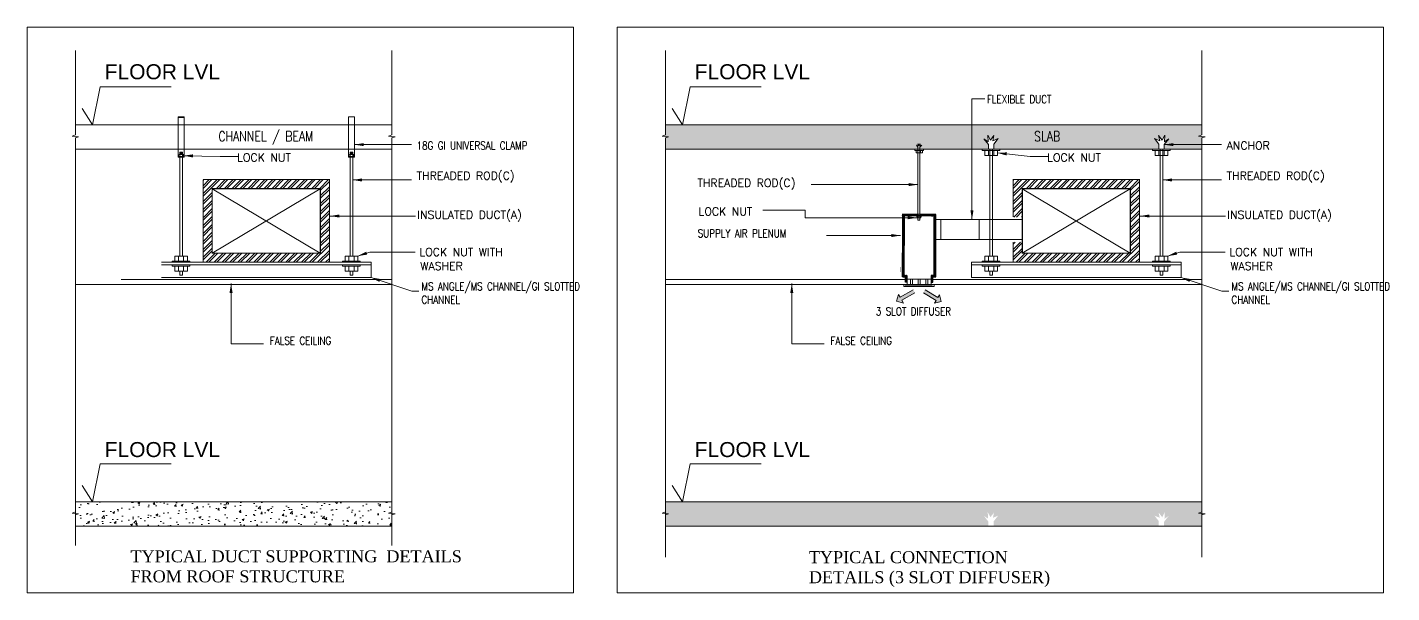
# Model space of a CAD drawing. Header units: millimetres. Extents: x -330573 to 5697, y 22061 to 198972.
# Drawn here: x -304575 to -278997, y 91868 to 102463 of the extents above; entities that cross this region are included whole.
import ezdxf

# ---------------------------------------------------------------- set-up
doc = ezdxf.new("R2010")
doc.units = ezdxf.units.MM
doc.linetypes.add('HIDDEN2', pattern=[0.1875, 0.125, -0.0625])
for name, color, linetype, lineweight in [('000-VOLTAS TITLE BLOCK', 8, 'Continuous', 0), ('01. VL-AC-SA', 8, 'Continuous', 0), ('1-GRILLE', 8, 'Continuous', 0), ('L-WALL', 8, 'Continuous', 0), ('VL-AC-DAMPERS', 5, 'Continuous', 18), ('VL-AC-FLEXIBLE DUCT', 4, 'ZIGZAG', 5), ('VL-AC-SA', 6, 'Continuous', 5), ('VL-AC-SAT', 72, 'Continuous', 25), ('VL-AC-STD', 7, 'Continuous', 5), ('VL-TITLE BLOCK', 7, 'Continuous', 15), ('VOLTAS TITLE BLOCK', 7, 'Continuous', 0)]:
    doc.layers.add(name, color=color, linetype=linetype, lineweight=lineweight)
doc.styles.add('ARIAL', font='times.ttf')
doc.styles.add('ROMAND', font='romand.shx', dxfattribs={"width": 0.8})
doc.styles.add('ROMANS', font='romans.shx', dxfattribs={"height": 200})
doc.styles.get("Standard").update_dxf_attribs({"font": 'arial.ttf'})
doc.styles.add('VL-ROMANS', font='romans.shx', dxfattribs={"width": 0.8})
doc.linetypes.add('ZIGZAG', pattern='A,0.0001,-0.2,[131,ltypeshp.shx,S=0.2,R=0,X=-0.2,Y=0],-0.4,[131,ltypeshp.shx,S=0.2,R=180,X=0.2,Y=0],-0.2', length=0.8001)
doc.dimstyles.new('EDC-DIM', dxfattribs={"dimscale": 100, "dimtxt": 1.8, "dimasz": 1.75, "dimexe": 0.1, "dimexo": 0.1, "dimgap": 0.75, "dimtad": 1, "dimdec": 0, "dimrnd": 5, "dimzin": 0, "dimdsep": 46, "dimtxsty": 'ROMANS', "dimcen": 1, "dimdle": 50, "dimclrd": 20, "dimclre": 20, "dimclrt": 7, "dimazin": 0, "dimtfac": 1, "dimtdec": 0, "dimtmove": 0, "dimatfit": 3, "dimfxl": 1.5, "dimtolj": 1, "dimtzin": 0, "dimlwd": -1, "dimlwe": -1, "dimarcsym": 0})

# ---------------------------------------------------------------- blocks, each defined once
blk = doc.blocks.new('*U287')
for p, q in [((76, 812), (76, 862)), ((276, 812), (276, 862)), ((76, 428), (76, 378)), ((276, 428), (276, 378))]:
    blk.add_line(p, q)
at = {"linetype": 'ZIGZAG'}
for p, q in [((76, 812), (76, 428)), ((276, 812), (276, 428))]:
    blk.add_line(p, q, dxfattribs=at)
at = {"linetype": 'Continuous'}
for p, q in [((76, 812), (276, 812)), ((76, 428), (276, 428))]:
    blk.add_line(p, q, dxfattribs=at)
blk = doc.blocks.new('*U288')
at = {"const_width": 4}
blk.add_lwpolyline([(4, -100), (732, -87), (729, 113), (0, 100)], close=True, dxfattribs=at)
for points in [[(2, 0), (731, 13), (824, 15), (826, -65)], [(824, 15), (824, 39)], [(826, -65), (848, -64)]]:
    blk.add_lwpolyline(points, dxfattribs=at)

msp = doc.modelspace()

# ---------------------------------------------------------------- hatches: boundary and pattern name
at = {"layer": '01. VL-AC-SA'}
h = msp.add_hatch(dxfattribs=at)
h.set_pattern_fill('ANSI32', color=14, scale=281.245805, style=0)
h.set_pattern_definition([(45, (-7281772.1, 5935579.16), (-74.5765561, 74.5765561), []), (45, (-7281722.38, 5935579.16), (-74.5765561, 74.5765561), [])])
h.paths.add_polyline_path([(-301116.7, 98908), (-301278.4, 98908), (-301278.4, 98058.9), (-298911.8, 98058.9), (-298911.8, 99609.1), (-301278.4, 99609.1), (-301278.4, 98908), (-301107.9, 98908), (-301107.9, 99438.5), (-299082.4, 99438.5), (-299082.4, 98229.5), (-301107.9, 98229.5)])
h = msp.add_hatch(dxfattribs=at)
h.set_pattern_fill('ANSI32', color=14, scale=281.245805, style=0)
h.set_pattern_definition([(45, (-7266586.9, 5935579.16), (-74.5765561, 74.5765561), []), (45, (-7266537.18, 5935579.16), (-74.5765561, 74.5765561), [])])
h.paths.add_polyline_path([(-285931.5, 98439.2), (-286093.2, 98439.2), (-286093.2, 98058.9), (-283726.6, 98058.9), (-283726.6, 99609.1), (-286093.2, 99609.1), (-286093.2, 98908), (-285922.7, 98908), (-285922.7, 99438.5), (-283897.2, 99438.5), (-283897.2, 98229.5), (-285922.7, 98229.5)])
at = {"layer": '1-GRILLE'}
h = msp.add_hatch(color=30, dxfattribs=at)
h.set_gradient(color1=(255, 127, 0), rotation=180, tint=1)
h.paths.add_polyline_path([(-288278.2, 97330.2), (-288243.5, 97457.7), (-288212.9, 97404.2), (-287969.6, 97543.5), (-287938, 97488.4), (-288181.3, 97349), (-288150.6, 97295.5)])
h = msp.add_hatch(color=30, dxfattribs=at)
h.set_gradient(color1=(255, 127, 0), rotation=180, tint=1)
h.paths.add_polyline_path([(-287441.5, 97322.3), (-287472.9, 97450.7), (-287504.9, 97398), (-287744.6, 97543.5), (-287777.6, 97489.2), (-287537.9, 97343.6), (-287569.9, 97290.9)])
at = {"layer": 'L-WALL'}
h = msp.add_hatch(dxfattribs=at)
h.set_pattern_fill('AR-CONC', color=256, scale=56.249161, style=0)
h.set_pattern_definition([(50, (-7266586.9, 5935038.14), (403.452836, -35.29755), [42.18687, -464.055579]), (355, (-7266586.9, 5935038.14), (-78.046461, 423.101765), [33.749497, -371.244463]), (100.4514, (-7266553.27, 5935035.2), (325.406674, 387.803959), [35.853322, -394.386556]), (46.1842, (-7266586.9, 5935150.64), (600.314137, -93.103057), [63.280306, -696.08337]), (96.6356, (-7266536.87, 5935142.9), (525.73993, 547.93313), [53.779985, -591.57974]), (351.1842, (-7266586.9, 5935150.64), (525.739503, 547.93354), [50.624245, -556.866695]), (21, (-7266530.65, 5935122.52), (335.755209, -226.469748), [42.18687, -464.055579]), (326, (-7266530.65, 5935122.5), (136.862833, 407.890817), [33.749497, -371.244463]), (71.4514, (-7266502.67, 5935103.65), (472.61818, 181.420699), [35.853322, -394.386556]), (37.5, (-7266586.9, 5935038.14), (6.8398166, 187.2500001), [0, -366.7445304, 0, -376.8693793, 0, -372.650692]), (7.5, (-7266586.9, 5935038.14), (147.974408, 221.853279), [0, -214.8717954, 0, -358.307156, 0, -142.029132]), (327.5, (-7266712.33, 5935038.14), (300.270642, -12.6869261), [0, -140.622903, 0, -438.7434566, 0, -582.1788174]), (317.5, (-7266768.58, 5935038.14), (328.037328, 56.308213), [0, -182.8097736, 0, -291.3706545, 0, -413.431334])])
h.paths.add_polyline_path([(-283363.6, 100180.3), (-283363.6, 100273.2), (-283443.9, 100376.4), (-283346.4, 100336.2), (-283366.5, 100433.7), (-283300.5, 100347.7), (-283248.9, 100442.3), (-283257.5, 100319), (-283177.2, 100370.6), (-283263.3, 100264.6), (-283263.3, 100180.3), (-282558, 100180.3), (-282558, 100390.3), (-282496.5, 100411.3), (-282558, 100418.2), (-282619.4, 100425.2), (-282558, 100446.2), (-282558, 100632.4), (-292613.9, 100632.4), (-292613.9, 100446.2), (-292675.3, 100425.2), (-292613.9, 100418.2), (-292552.5, 100411.3), (-292613.9, 100390.3), (-292613.9, 100180.3), (-286556.6, 100180.3), (-286556.6, 100264.6), (-286642.6, 100370.6), (-286562.3, 100319), (-286570.9, 100442.3), (-286519.3, 100347.7), (-286453.3, 100433.7), (-286473.4, 100336.2), (-286375.9, 100376.4), (-286456.2, 100273.2), (-286456.2, 100180.3)])
h = msp.add_hatch(dxfattribs=at)
h.set_pattern_fill('AR-CONC', color=256, scale=56.249161, style=0)
h.set_pattern_definition([(50, (-7281772.1, 5927973.77), (403.452836, -35.29755), [42.18687, -464.055579]), (355, (-7281772.1, 5927973.77), (-78.046461, 423.101765), [33.749497, -371.244463]), (100.4514, (-7281738.48, 5927970.83), (325.406674, 387.803959), [35.853322, -394.386556]), (46.1842, (-7281772.1, 5928086.27), (600.314137, -93.103057), [63.280306, -696.08337]), (96.6356, (-7281722.1, 5928078.5), (525.73993, 547.93313), [53.779985, -591.57974]), (351.1842, (-7281772.1, 5928086.27), (525.739503, 547.93354), [50.624245, -556.866695]), (21, (-7281715.85, 5928058.14), (335.755209, -226.469748), [42.18687, -464.055579]), (326, (-7281715.85, 5928058.14), (136.862833, 407.890817), [33.749497, -371.244463]), (71.4514, (-7281687.87, 5928039.27), (472.61818, 181.420699), [35.853322, -394.386556]), (37.5, (-7281772.1, 5927973.77), (6.8398166, 187.2500001), [0, -366.7445304, 0, -376.8693793, 0, -372.650692]), (7.5, (-7281772.1, 5927973.77), (147.974408, 221.853279), [0, -214.8717954, 0, -358.307156, 0, -142.029132]), (327.5, (-7281897.53, 5927973.77), (300.270642, -12.6869261), [0, -140.622903, 0, -438.7434566, 0, -582.1788174]), (317.5, (-7281953.78, 5927973.77), (328.037328, 56.308213), [0, -182.8097736, 0, -291.3706545, 0, -413.431334])])
h.paths.add_polyline_path([(-303674.1, 93568), (-303674.1, 93115.9), (-301741.8, 93115.9), (-301741.8, 93200.2), (-301827.8, 93306.3), (-301747.5, 93254.7), (-301756.1, 93377.9), (-301704.5, 93283.3), (-301638.5, 93369.3), (-301658.6, 93271.9), (-301561.1, 93312), (-301641.4, 93208.8), (-301641.4, 93115.9), (-298548.8, 93115.9), (-298548.8, 93208.8), (-298629.1, 93312), (-298531.6, 93271.9), (-298551.7, 93369.3), (-298485.7, 93283.3), (-298434.1, 93377.9), (-298442.7, 93254.7), (-298362.4, 93306.3), (-298448.5, 93200.2), (-298448.5, 93115.9), (-297743.2, 93115.9), (-297743.2, 93325.9), (-297681.7, 93346.9), (-297743.2, 93353.8), (-297804.6, 93360.8), (-297743.2, 93381.8), (-297743.2, 93568)])
h = msp.add_hatch(dxfattribs=at)
h.set_pattern_fill('AR-CONC', color=256, scale=56.249161, style=0)
h.set_pattern_definition([(50, (-7266586.9, 5927973.77), (403.452836, -35.29755), [42.18687, -464.055579]), (355, (-7266586.9, 5927973.77), (-78.046461, 423.101765), [33.749497, -371.244463]), (100.4514, (-7266553.27, 5927970.83), (325.406674, 387.803959), [35.853322, -394.386556]), (46.1842, (-7266586.9, 5928086.27), (600.314137, -93.103057), [63.280306, -696.08337]), (96.6356, (-7266536.87, 5928078.5), (525.73993, 547.93313), [53.779985, -591.57974]), (351.1842, (-7266586.9, 5928086.27), (525.739503, 547.93354), [50.624245, -556.866695]), (21, (-7266530.65, 5928058.14), (335.755209, -226.469748), [42.18687, -464.055579]), (326, (-7266530.65, 5928058.14), (136.862833, 407.890817), [33.749497, -371.244463]), (71.4514, (-7266502.67, 5928039.27), (472.61818, 181.420699), [35.853322, -394.386556]), (37.5, (-7266586.9, 5927973.77), (6.8398166, 187.2500001), [0, -366.7445304, 0, -376.8693793, 0, -372.650692]), (7.5, (-7266586.9, 5927973.77), (147.974408, 221.853279), [0, -214.8717954, 0, -358.307156, 0, -142.029132]), (327.5, (-7266712.33, 5927973.77), (300.270642, -12.6869261), [0, -140.622903, 0, -438.7434566, 0, -582.1788174]), (317.5, (-7266768.58, 5927973.77), (328.037328, 56.308213), [0, -182.8097736, 0, -291.3706545, 0, -413.431334])])
h.paths.add_polyline_path([(-283443.9, 93312), (-283346.4, 93271.9), (-283366.5, 93369.3), (-283300.5, 93283.3), (-283248.9, 93377.9), (-283257.5, 93254.7), (-283177.2, 93306.3), (-283263.3, 93200.2), (-283263.3, 93115.9), (-282558, 93115.9), (-282558, 93325.9), (-282496.5, 93346.9), (-282558, 93353.8), (-282619.4, 93360.8), (-282558, 93381.8), (-282558, 93568), (-292613.9, 93568), (-292613.9, 93381.8), (-292675.3, 93360.8), (-292613.9, 93353.8), (-292552.5, 93346.9), (-292613.9, 93325.9), (-292613.9, 93115.9), (-286556.6, 93115.9), (-286556.6, 93200.2), (-286642.6, 93306.3), (-286562.3, 93254.7), (-286570.9, 93377.9), (-286519.3, 93283.3), (-286453.3, 93369.3), (-286473.4, 93271.9), (-286375.9, 93312), (-286456.2, 93208.8), (-286456.2, 93115.9), (-283363.6, 93115.9), (-283363.6, 93208.8)])
at = {"layer": 'VL-AC-SA', "lineweight": -3}
h = msp.add_hatch(dxfattribs=at)
h.set_pattern_fill('ANSI37', color=14, scale=0.749989, style=0)
h.set_pattern_definition([(45, (-289135.0277, 139388.3986), (-1.68377291, 1.68377291), []), (135, (-289135.0277, 139388.3986), (-1.68377291, -1.68377291), [])])
h.paths.add_polyline_path([(-287544.1, 98958.1), (-287840.5, 98958.6), (-287840.5, 98930.5), (-287572.6, 98930.5), (-287572.6, 97814.9), (-287544.1, 97814.9)])
h.paths.add_polyline_path([(-287878, 98958.6), (-288166.5, 98959), (-288170, 97814.9), (-288141.5, 97814.9), (-288138, 98930.5), (-287878, 98930.5)])
h = msp.add_hatch(dxfattribs=at)
h.set_pattern_fill('ANSI37', color=14, scale=0.74998881, style=0)
h.paths.add_polyline_path([(-288085.8, 97814.9), (-288141.5, 97814.9), (-288170, 97814.9), (-288170, 97786.4), (-288114.3, 97786.4), (-288114.3, 97737.7), (-288085.8, 97737.7)])
h.paths.add_polyline_path([(-288085.8, 97737.7), (-288114.3, 97737.7), (-288114.3, 97687.4), (-288085.8, 97687.4)])
h = msp.add_hatch(dxfattribs=at)
h.set_pattern_fill('ANSI37', color=14, scale=0.74998881, style=0)
h.paths.add_polyline_path([(-287544.1, 97814.9), (-287572.6, 97814.9), (-287628.3, 97814.9), (-287628.3, 97737.7), (-287599.8, 97737.7), (-287599.8, 97786.4), (-287544.1, 97786.4)])
h.paths.add_polyline_path([(-287599.8, 97737.7), (-287628.3, 97737.7), (-287628.3, 97687.4), (-287599.8, 97687.4)])

# ---------------------------------------------------------------- linework, layer by layer
at = {"layer": '000-VOLTAS TITLE BLOCK', "color": 7}
for points in [[(-304575.4, 102462.9), (-294335.1, 102462.9), (-294335.1, 91868.3), (-304575.4, 91868.3)], [(-293515.1, 102462.9), (-279149.9, 102462.9), (-279149.9, 91868.3), (-293515.1, 91868.3)]]:
    msp.add_lwpolyline(points, close=True, dxfattribs=at)
at = {"layer": '01. VL-AC-SA', "color": 14}
msp.add_lwpolyline([(-301278.4, 98058.9, 21.3, 21.3, 0), (-301278.4, 99609.1, 0, 0, 0)], format="xyseb", dxfattribs=at)
at = {"layer": '01. VL-AC-SA', "color": 14, "const_width": 21.3}
for points in [[(-301278.4, 99609.1), (-298911.8, 99609.1), (-298911.8, 98058.9)], [(-286093.2, 98908), (-286093.2, 99609.1), (-283726.6, 99609.1), (-283726.6, 98058.9)], [(-286093.2, 98058.9), (-286093.2, 98439.2)]]:
    msp.add_lwpolyline(points, dxfattribs=at)
at = {"layer": '1-GRILLE', "color": 0, "linetype": 'Continuous'}
for p, q in [((-288278.2, 97330.2), (-288243.5, 97457.7)), ((-288243.5, 97457.7), (-288212.9, 97404.2)), ((-288212.9, 97404.2), (-287969.6, 97543.5)), ((-287938, 97488.4), (-288181.3, 97349)), ((-287777.6, 97489.2), (-287537.9, 97343.6)), ((-287504.9, 97398), (-287744.6, 97543.5)), ((-288150.6, 97295.5), (-288278.2, 97330.2)), ((-288181.3, 97349), (-288150.6, 97295.5)), ((-287537.9, 97343.6), (-287569.9, 97290.9)), ((-287569.9, 97290.9), (-287441.5, 97322.3)), ((-287472.9, 97450.7), (-287504.9, 97398)), ((-287441.5, 97322.3), (-287472.9, 97450.7))]:
    msp.add_line(p, q, dxfattribs=at)
at = {"layer": 'L-WALL'}
for p, q in [((-303354.9, 100632.4), (-303209, 101346.2)), ((-303209, 101346.2), (-301875.6, 101346.2)), ((-292294.6, 100632.4), (-292148.7, 101346.2)), ((-292148.7, 101346.2), (-290815.3, 101346.2)), ((-303546.1, 100938.9), (-303354.9, 100632.4)), ((-292485.8, 100938.9), (-292294.6, 100632.4)), ((-303674.1, 100632.4), (-297743.2, 100632.4)), ((-292613.9, 100632.4), (-282558, 100632.4)), ((-303674.1, 100180.3), (-297743.2, 100180.3)), ((-292613.9, 100180.3), (-282558, 100180.3)), ((-303354.9, 93568), (-303209, 94281.8)), ((-303209, 94281.8), (-301875.6, 94281.8)), ((-292294.6, 93568), (-292148.7, 94281.8)), ((-292148.7, 94281.8), (-290815.3, 94281.8)), ((-303546.1, 93874.5), (-303354.9, 93568)), ((-292485.8, 93874.5), (-292294.6, 93568)), ((-303674.1, 93568), (-297743.2, 93568)), ((-292613.9, 93568), (-282558, 93568)), ((-303674.1, 93115.9), (-297743.2, 93115.9)), ((-292613.9, 93115.9), (-282558, 93115.9))]:
    msp.add_line(p, q, dxfattribs=at)
at = {"layer": 'L-WALL', "color": 4}
for p, q in [((-302817.3, 97737.7), (-297743.2, 97737.7)), ((-292613.9, 97737.7), (-288082.1, 97737.7)), ((-287632.1, 97737.7), (-282558, 97737.7)), ((-303674.1, 97644), (-297743.2, 97644)), ((-292613.9, 97644), (-282558, 97644))]:
    msp.add_line(p, q, dxfattribs=at)
at = {"layer": 'L-WALL'}
for points in [[(-303674.1, 102028.3), (-303674.1, 100446.2), (-303735.5, 100425.2), (-303612.7, 100411.3), (-303674.1, 100390.3), (-303674.1, 92750.1)], [(-297743.2, 102028.3), (-297743.2, 100446.2), (-297804.6, 100425.2), (-297681.7, 100411.3), (-297743.2, 100390.3), (-297743.2, 92750.1)], [(-292613.9, 102028.3), (-292613.9, 100446.2), (-292675.3, 100425.2), (-292552.5, 100411.3), (-292613.9, 100390.3), (-292613.9, 92531.2)], [(-282558, 102028.3), (-282558, 100446.2), (-282619.4, 100425.2), (-282496.5, 100411.3), (-282558, 100390.3), (-282558, 92531.2)], [(-303674.1, 93381.8), (-303735.5, 93360.8), (-303612.7, 93346.9), (-303674.1, 93325.9)], [(-297743.2, 93381.8), (-297804.6, 93360.8), (-297681.7, 93346.9), (-297743.2, 93325.9)], [(-292613.9, 93381.8), (-292675.3, 93360.8), (-292552.5, 93346.9), (-292613.9, 93325.9)], [(-282558, 93381.8), (-282619.4, 93360.8), (-282496.5, 93346.9), (-282558, 93325.9)]]:
    msp.add_lwpolyline(points, dxfattribs=at)
at = {"layer": 'VL-AC-SA', "lineweight": -3}
for p, q in [((-288166.5, 98959), (-288170, 97814.9)), ((-287544.1, 98958.1), (-288166.5, 98959)), ((-288138, 98930.5), (-288141.5, 97814.9)), ((-287572.6, 98930.5), (-288138, 98930.5)), ((-287572.6, 97814.9), (-287572.6, 98929.6)), ((-287544.1, 97814.9), (-287544.1, 98958.1)), ((-301278.5, 98288.6), (-301278.5, 98288.6)), ((-286093.3, 98288.6), (-286093.3, 98288.6)), ((-288170, 97814.9), (-288141.5, 97814.9)), ((-287544.1, 97814.9), (-287572.6, 97814.9))]:
    msp.add_line(p, q, dxfattribs=at)
for points in [[(-288141.5, 97814.9), (-288085.8, 97814.9), (-288085.8, 97687.4), (-288114.3, 97687.4), (-288114.3, 97786.4), (-288170, 97786.4), (-288170, 97814.9)], [(-287572.6, 97814.9), (-287628.3, 97814.9), (-287628.3, 97687.4), (-287599.8, 97687.4), (-287599.8, 97786.4), (-287544.1, 97786.4), (-287544.1, 97814.9)]]:
    msp.add_lwpolyline(points, dxfattribs=at)
at = {"layer": 'VL-AC-SAT', "lineweight": 0}
for p, q in [((-288117.6, 97629.4), (-288117.6, 97644)), ((-287613.4, 97629.4), (-288117.6, 97629.4)), ((-287613.4, 97629.4), (-287613.4, 97644))]:
    msp.add_line(p, q, dxfattribs=at)
for points in [[(-287632.1, 97746.2), (-288082.1, 97746.2), (-288082.1, 97629.4), (-287632.1, 97629.4)], [(-288021, 97631.5), (-287983.5, 97631.5), (-287983.5, 97744), (-288021, 97744)], [(-287875.8, 97631.5), (-287838.3, 97631.5), (-287838.3, 97744), (-287875.8, 97744)], [(-287693.1, 97631.5), (-287730.6, 97631.5), (-287730.6, 97744), (-287693.1, 97744)], [(-287573.6, 97644), (-288140.5, 97644), (-288140.5, 97608.9), (-287573.6, 97608.9)]]:
    msp.add_lwpolyline(points, close=True, dxfattribs=at)
at = {"layer": 'VL-AC-STD', "color": 5}
for p, q in [((-301748.1, 100782.3), (-301748.1, 100030.3)), ((-301748.1, 100782.3), (-301635.6, 100782.3)), ((-301635.6, 100782.3), (-301635.6, 100030.3)), ((-298554.6, 100782.3), (-298554.6, 100030.3)), ((-298554.6, 100782.3), (-298442.1, 100782.3)), ((-298442.1, 100782.3), (-298442.1, 100030.3)), ((-301748.1, 100774.8), (-301635.6, 100774.8)), ((-301748.1, 100037.8), (-301635.6, 100037.8)), ((-301748.1, 100030.3), (-301635.6, 100030.3)), ((-298554.6, 100037.8), (-298442.1, 100037.8)), ((-298554.6, 100030.3), (-298442.1, 100030.3))]:
    msp.add_line(p, q, dxfattribs=at)
at = {"layer": 'VL-AC-STD', "color": 1}
for p, q in [((-287879.1, 100277.5), (-287871.6, 100241.1)), ((-287854.5, 100245.4), (-287879.1, 100277.5)), ((-287835.2, 100280.7), (-287854.5, 100245.4)), ((-287838.4, 100234.7), (-287835.2, 100280.7)), ((-286556.6, 100264.6), (-286642.6, 100370.6)), ((-286642.6, 100370.6), (-286562.3, 100319)), ((-286562.3, 100319), (-286570.9, 100442.3)), ((-286570.9, 100442.3), (-286519.3, 100347.7)), ((-286519.3, 100347.7), (-286453.3, 100433.7)), ((-286453.3, 100433.7), (-286473.4, 100336.2)), ((-286473.4, 100336.2), (-286375.9, 100376.4)), ((-286375.9, 100376.4), (-286456.2, 100273.2)), ((-286456.2, 100273.2), (-286456.2, 100180.3)), ((-283346.4, 100336.2), (-283443.9, 100376.4)), ((-283443.9, 100376.4), (-283363.6, 100273.2)), ((-283366.5, 100433.7), (-283346.4, 100336.2)), ((-283300.5, 100347.7), (-283366.5, 100433.7)), ((-283363.6, 100273.2), (-283363.6, 100180.3)), ((-283248.9, 100442.3), (-283300.5, 100347.7)), ((-283263.3, 100264.6), (-283177.2, 100370.6)), ((-283257.5, 100319), (-283248.9, 100442.3)), ((-283177.2, 100370.6), (-283257.5, 100319)), ((-287938, 100180.3), (-287938, 100156.6)), ((-287772.3, 100156.6), (-287938, 100156.6)), ((-287914.3, 100156.6), (-287914.3, 100109.3)), ((-287796, 100109.3), (-287914.3, 100109.3)), ((-287908, 100256.1), (-287878, 100217.5)), ((-287871.6, 100241.1), (-287908, 100256.1)), ((-287879, 100156.6), (-287879, 100109.3)), ((-287840.5, 100214.3), (-287808.4, 100253.9)), ((-287808.4, 100253.9), (-287838.4, 100234.7)), ((-287831.2, 100156.6), (-287831.2, 100109.3)), ((-287796, 100156.6), (-287796, 100109.3)), ((-287772.3, 100180.3), (-287772.3, 100156.6)), ((-286672.3, 100180.3), (-286672.3, 100156.6)), ((-286672.3, 100156.6), (-286341, 100156.6)), ((-286625, 100156.6), (-286625, 100062)), ((-286625, 100062), (-286388.3, 100062)), ((-286556.6, 100264.6), (-286556.6, 100180.3)), ((-286554.5, 100156.6), (-286554.5, 100062)), ((-286458.8, 100156.6), (-286458.8, 100062)), ((-286388.3, 100156.6), (-286388.3, 100062)), ((-286341, 100180.3), (-286341, 100156.6)), ((-283478.8, 100180.3), (-283478.8, 100156.6)), ((-283147.5, 100156.6), (-283478.8, 100156.6)), ((-283431.5, 100156.6), (-283431.5, 100062)), ((-283194.8, 100062), (-283431.5, 100062)), ((-283361, 100156.6), (-283361, 100062)), ((-283265.4, 100156.6), (-283265.4, 100062)), ((-283263.3, 100264.6), (-283263.3, 100180.3)), ((-283194.8, 100156.6), (-283194.8, 100062)), ((-283147.5, 100180.3), (-283147.5, 100156.6)), ((-287909.6, 98930.5), (-287909.6, 98923.3)), ((-287808.2, 98923.3), (-287909.6, 98923.3)), ((-287895.1, 98923.3), (-287895.1, 98894.3)), ((-287822.7, 98894.3), (-287895.1, 98894.3)), ((-287873.5, 98923.3), (-287873.5, 98894.3)), ((-287844.3, 98923.3), (-287844.3, 98894.3)), ((-287822.7, 98923.3), (-287822.7, 98894.3)), ((-287808.2, 98930.5), (-287808.2, 98923.3)), ((-302059.8, 98058.9), (-298130.4, 98058.9)), ((-301857.5, 98082.6), (-301526.2, 98082.6)), ((-301857.5, 98082.6), (-301857.5, 98058.9)), ((-301857.5, 98011.6), (-301857.5, 97987.9)), ((-301857.5, 97987.9), (-301526.2, 97987.9)), ((-301810.2, 98177.3), (-301573.5, 98177.3)), ((-301810.2, 98177.3), (-301810.2, 98082.6)), ((-301810.2, 97987.9), (-301810.2, 97893.3)), ((-301739.7, 98177.3), (-301739.7, 98082.6)), ((-301739.7, 97987.9), (-301739.7, 97893.3)), ((-301644, 98177.3), (-301644, 98082.6)), ((-301644, 97987.9), (-301644, 97893.3)), ((-301573.5, 98177.3), (-301573.5, 98082.6)), ((-301573.5, 97987.9), (-301573.5, 97893.3)), ((-301526.2, 98082.6), (-301526.2, 98058.9)), ((-301526.2, 98011.6), (-301526.2, 97987.9)), ((-298332.7, 98082.6), (-298664, 98082.6)), ((-298664, 98082.6), (-298664, 98058.9)), ((-298664, 98011.6), (-298664, 97987.9)), ((-298332.7, 97987.9), (-298664, 97987.9)), ((-298380, 98177.3), (-298616.7, 98177.3)), ((-298616.7, 98177.3), (-298616.7, 98082.6)), ((-298616.7, 97987.9), (-298616.7, 97893.3)), ((-298546.2, 98177.3), (-298546.2, 98082.6)), ((-298546.2, 97987.9), (-298546.2, 97893.3)), ((-298450.6, 98177.3), (-298450.6, 98082.6)), ((-298450.6, 97987.9), (-298450.6, 97893.3)), ((-298380, 98177.3), (-298380, 98082.6)), ((-298380, 97987.9), (-298380, 97893.3)), ((-298332.7, 98082.6), (-298332.7, 98058.9)), ((-298332.7, 98011.6), (-298332.7, 97987.9)), ((-298130.4, 98058.9), (-298130.4, 97774.9)), ((-286874.6, 98058.9), (-282945.2, 98058.9)), ((-286874.6, 98058.9), (-286874.6, 97774.9)), ((-286672.3, 98082.6), (-286341, 98082.6)), ((-286672.3, 98082.6), (-286672.3, 98058.9)), ((-286672.3, 98011.6), (-286672.3, 97987.9)), ((-286672.3, 97987.9), (-286341, 97987.9)), ((-286625, 98177.3), (-286388.3, 98177.3)), ((-286625, 98177.3), (-286625, 98082.6)), ((-286625, 97987.9), (-286625, 97893.3)), ((-286554.5, 98177.3), (-286554.5, 98082.6)), ((-286554.5, 97987.9), (-286554.5, 97893.3)), ((-286458.8, 98177.3), (-286458.8, 98082.6)), ((-286458.8, 97987.9), (-286458.8, 97893.3)), ((-286388.3, 98177.3), (-286388.3, 98082.6)), ((-286388.3, 97987.9), (-286388.3, 97893.3)), ((-286341, 98082.6), (-286341, 98058.9)), ((-286341, 98011.6), (-286341, 97987.9)), ((-283147.5, 98082.6), (-283478.8, 98082.6)), ((-283478.8, 98082.6), (-283478.8, 98058.9)), ((-283478.8, 98011.6), (-283478.8, 97987.9)), ((-283147.5, 97987.9), (-283478.8, 97987.9)), ((-283194.8, 98177.3), (-283431.5, 98177.3)), ((-283431.5, 98177.3), (-283431.5, 98082.6)), ((-283431.5, 97987.9), (-283431.5, 97893.3)), ((-283361, 98177.3), (-283361, 98082.6)), ((-283361, 97987.9), (-283361, 97893.3)), ((-283265.4, 98177.3), (-283265.4, 98082.6)), ((-283265.4, 97987.9), (-283265.4, 97893.3)), ((-283194.8, 98177.3), (-283194.8, 98082.6)), ((-283194.8, 97987.9), (-283194.8, 97893.3)), ((-283147.5, 98082.6), (-283147.5, 98058.9)), ((-283147.5, 98011.6), (-283147.5, 97987.9)), ((-282945.2, 98058.9), (-282945.2, 97774.9)), ((-302059.8, 97774.9), (-298130.4, 97774.9)), ((-301810.2, 97893.3), (-301573.5, 97893.3)), ((-301715.5, 97893.3), (-301715.5, 97818.6)), ((-301715.5, 97818.6), (-301668.2, 97818.6)), ((-301668.2, 97893.3), (-301668.2, 97818.6)), ((-298380, 97893.3), (-298616.7, 97893.3)), ((-298522, 97893.3), (-298522, 97818.6)), ((-298474.7, 97818.6), (-298522, 97818.6)), ((-298474.7, 97893.3), (-298474.7, 97818.6)), ((-286874.6, 97774.9), (-282945.2, 97774.9)), ((-286625, 97893.3), (-286388.3, 97893.3)), ((-286530.3, 97893.3), (-286530.3, 97818.6)), ((-286530.3, 97818.6), (-286483, 97818.6)), ((-286483, 97893.3), (-286483, 97818.6)), ((-283194.8, 97893.3), (-283431.5, 97893.3)), ((-283336.8, 97893.3), (-283336.8, 97818.6)), ((-283289.5, 97818.6), (-283336.8, 97818.6)), ((-283289.5, 97893.3), (-283289.5, 97818.6))]:
    msp.add_line(p, q, dxfattribs=at)
at = {"layer": 'VL-AC-STD', "color": 10}
for p, q in [((-301731.3, 100077.9), (-301739.2, 100073.3)), ((-301739.2, 100039.3), (-301739.2, 100073.3)), ((-301644.5, 100039.3), (-301739.2, 100039.3)), ((-301652.4, 100077.9), (-301731.3, 100077.9)), ((-301715.5, 100039.3), (-301715.5, 100073.3)), ((-301715.5, 100030.3), (-301715.5, 98177.3)), ((-301714.9, 100077.9), (-301714.9, 100126.1)), ((-301668.1, 100126.1), (-301714.9, 100126.1)), ((-301714.3, 100109.2), (-301668.2, 100113.2)), ((-301714.3, 100093.7), (-301668.2, 100097.8)), ((-301714.3, 100078.3), (-301668.2, 100082.3)), ((-301702.8, 100117.9), (-301679.7, 100119.9)), ((-301702.8, 100102.5), (-301679.7, 100104.5)), ((-301702.8, 100087), (-301679.7, 100089)), ((-301668.2, 100039.3), (-301668.2, 100073.3)), ((-301668.2, 100030.3), (-301668.2, 98177.3)), ((-301668.1, 100077.9), (-301668.1, 100126.1)), ((-301652.4, 100077.9), (-301644.5, 100073.3)), ((-301644.5, 100039.3), (-301644.5, 100073.3)), ((-298537.8, 100077.9), (-298545.7, 100073.3)), ((-298545.7, 100039.3), (-298545.7, 100073.3)), ((-298451, 100039.3), (-298545.7, 100039.3)), ((-298458.9, 100077.9), (-298537.8, 100077.9)), ((-298522, 100039.3), (-298522, 100073.3)), ((-298522, 100030.3), (-298522, 98177.3)), ((-298521.4, 100077.9), (-298521.4, 100126.1)), ((-298474.6, 100126.1), (-298521.4, 100126.1)), ((-298520.8, 100109.2), (-298474.7, 100113.2)), ((-298520.8, 100093.7), (-298474.7, 100097.8)), ((-298520.8, 100078.3), (-298474.7, 100082.3)), ((-298509.3, 100117.9), (-298486.2, 100119.9)), ((-298509.3, 100102.5), (-298486.2, 100104.5)), ((-298509.3, 100087), (-298486.2, 100089)), ((-298474.7, 100039.3), (-298474.7, 100073.3)), ((-298474.7, 100030.3), (-298474.7, 98177.3)), ((-298474.6, 100077.9), (-298474.6, 100126.1)), ((-298458.9, 100077.9), (-298451, 100073.3)), ((-298451, 100039.3), (-298451, 100073.3)), ((-287878, 98930.5), (-287878, 100217.5)), ((-287840.5, 98930.5), (-287840.5, 100214.3)), ((-286530.3, 100180.3), (-286530.3, 98177.3)), ((-286483, 100180.3), (-286483, 98177.3)), ((-283336.8, 100180.3), (-283336.8, 98177.3)), ((-283289.5, 100180.3), (-283289.5, 98177.3)), ((-301107.9, 98229.5), (-299082.4, 99438.5)), ((-301107.9, 99438.5), (-299082.4, 98229.5)), ((-285922.7, 98229.5), (-283897.2, 99438.5)), ((-285922.7, 99438.5), (-283897.2, 98229.5)), ((-287878, 98849.3), (-287878, 98894.3)), ((-287840.5, 98849.3), (-287878, 98849.3)), ((-287840.5, 98849.3), (-287840.5, 98894.3))]:
    msp.add_line(p, q, dxfattribs=at)
at = {"layer": 'VL-AC-STD', "color": 252, "linetype": 'HIDDEN2', "ltscale": 50}
for p, q in [((-287454.8, 98827.8), (-287447.6, 98827.8)), ((-302059.8, 98011.6), (-298130.4, 98011.6)), ((-286874.6, 98011.6), (-282945.2, 98011.6))]:
    msp.add_line(p, q, dxfattribs=at)
at = {"layer": 'VL-AC-STD', "color": 210}
for p, q in [((-286730.4, 98861, 0), (-285922.7, 98861)), ((-286683.5, 98486, 0), (-285922.7, 98486))]:
    msp.add_line(p, q, dxfattribs=at)
at = {"layer": 'VL-AC-STD', "color": 210, "const_width": 21.3}
for points in [[(-299082.4, 98229.5), (-301107.9, 98229.5), (-301107.9, 99438.5), (-299082.4, 99438.5)], [(-283897.2, 98229.5), (-285922.7, 98229.5), (-285922.7, 99438.5), (-283897.2, 99438.5)]]:
    msp.add_lwpolyline(points, close=True, dxfattribs=at)
at = {"layer": 'VL-AC-STD', "color": 10}
for centre, radius, start, end in [((-301727.2, 100058), 19.3, 52.56696, 123.81105), ((-301691.9, 100002.7), 74.5, 71.46077, 108.51142), ((-301656.5, 100058), 19.3, 56.18895, 127.43304), ((-298533.7, 100058), 19.3, 52.56696, 123.81105), ((-298498.4, 100002.7), 74.5, 71.46077, 108.51142), ((-298463, 100058), 19.3, 56.18895, 127.43304)]:
    msp.add_arc(centre, radius, start, end, dxfattribs=at)

# ---------------------------------------------------------------- block references
at = {"layer": 'VL-AC-DAMPERS', "xscale": 0.7499888146240854, "yscale": 0.7499888146240854, "zscale": 0.7499888146240854, "rotation": 178.9901824018743}
msp.add_blockref('*U288', (-287581.8, 97896.1), dxfattribs=at)
at = {"layer": 'VL-AC-FLEXIBLE DUCT', "linetype": 'ZIGZAG', "extrusion": (-8.75725e-08, -7.23396e-06, 1), "xscale": -1.874972036560213, "yscale": 1.874972036560212, "zscale": 1.874972036560208, "rotation": 270.0104636341212}
msp.add_blockref('*U287', (-288253.2, 98343, -0.7), dxfattribs=at)

# ---------------------------------------------------------------- texts
at = {"layer": 'L-WALL', "char_height": 281.25, "attachment_point": 1}
for insert in [(-303123.6, 101770.7), (-292063.3, 101770.7), (-303123.6, 94691.3), (-292063.3, 94691.3)]:
    msp.add_mtext_dynamic_manual_height_columns('FLOOR LVL', width=2955.063, gutter_width=1.34, heights=[0], dxfattribs=dict(at, insert=insert))
at = {"layer": 'VL-AC-STD', "style": 'VL-ROMANS', "width": 0.8}
for s, height, p in [('CHANNEL / BEAM', 187.497, (-300993.6, 100326.4)), ('SLAB', 187.5, (-285700.1, 100326.4))]:
    msp.add_text(s, height=height, dxfattribs=at).set_placement(p)
at = {"layer": 'VL-TITLE BLOCK', "char_height": 224.997, "attachment_point": 1, "style": 'ARIAL'}
for s, insert, width in [('TYPICAL DUCT SUPPORTING  DETAILS FROM ROOF STRUCTURE', (-302640.6, 92662.3), 6857.804), ('TYPICAL CONNECTION DETAILS (3 SLOT DIFFUSER)', (-289923.6, 92646.6), 4947.496)]:
    msp.add_mtext(s, dxfattribs=dict(at, insert=insert, width=width))
at = {"layer": 'VOLTAS TITLE BLOCK', "style": 'ROMAND'}
for s, p in [('ANCHOR', (-282092.2, 100172)), ('LOCK NUT', (-300642.2, 99947.7)), ('LOCK NUT', (-285457, 99947.7)), ('THREADED ROD(C)', (-297276.8, 99607.1)), ('THREADED ROD(C)', (-282091.6, 99607.1)), ('THREADED ROD(C)', (-292012.8, 99471.9)), ('INSULATED DUCT(A)', (-297265, 98875.1)), ('LOCK NUT', (-291992.5, 98937.3)), ('INSULATED DUCT(A)', (-282079.8, 98875.1)), ('LOCK NUT WITH', (-297224.8, 98177.3)), ('LOCK NUT WITH', (-282039.6, 98177.3)), ('WASHER', (-297207.8, 97914.9)), ('WASHER', (-282022.6, 97914.9))]:
    msp.add_text(s, height=150, dxfattribs=at).set_placement(p)
at = {"layer": 'VOLTAS TITLE BLOCK', "style": 'ROMAND', "width": 0.8}
for s, p in [('3 SLOT DIFFUSER', (-288667.9, 97065.5)), ('FALSE CEILING', (-300029, 96515.8)), ('FALSE CEILING', (-289517.5, 96515.8))]:
    msp.add_text(s, height=150, dxfattribs=at).set_placement(p)
at = {"layer": 'VOLTAS TITLE BLOCK', "char_height": 150, "attachment_point": 1, "style": 'ROMAND'}
for s, insert, width in [('FLEXIBLE DUCT  ', (-286585.1, 101189.3, 0), 4318.002), ('18G GI UNIVERSAL CLAMP ', (-297277.4, 100322), 2978.527), ('SUPPLY AIR PLENUM', (-292006.9, 98676.7), 2923.994), ('MS ANGLE/MS CHANNEL/GI SLOTTED CHANNEL', (-297185.9, 97683.6), 3326.804), ('MS ANGLE/MS CHANNEL/GI SLOTTED CHANNEL', (-282000.7, 97683.6), 3326.804)]:
    msp.add_mtext(s, dxfattribs=dict(at, insert=insert, width=width))

# ---------------------------------------------------------------- leaders
at = {"layer": 'VOLTAS TITLE BLOCK'}
for points, override in [([(-286866.1, 98860.9, 0), (-286866.1, 101121.5, 0), (-286625.2, 101121.5, 0)], {"dimgap": 0.5, "dimtoh": 0, "dimfxl": 0.38}), ([(-298442.1, 100264.6), (-297370.9, 100264.6)], {"dimgap": 0.5, "dimtoh": 0, "dimfxl": 0.38}), ([(-283263.3, 100264.6), (-282185.7, 100264.6)], {"dimgap": 0.5, "dimtoh": 0, "dimfxl": 0.38}), ([(-301644.5, 100056.7), (-300958.1, 100041.8), (-300624.1, 100041.8)], {"dimgap": 0.5, "dimtoh": 0, "dimfxl": 0.38}), ([(-286388.3, 100109.3), (-285772.9, 100041.8), (-285438.9, 100041.8)], {"dimgap": 0.5, "dimtoh": 0, "dimfxl": 0.38}), ([(-298474.7, 99602.3), (-297370.9, 99602.3)], {"dimgap": 0.5, "dimtoh": 0, "dimfxl": 0.38}), ([(-287878, 99515.4), (-289879.6, 99515.4)], {"dimgap": 0.5, "dimtoh": 0, "dimfxl": 0.38}), ([(-283289.5, 99602.3), (-282185.7, 99602.3)], {"dimgap": 0.5, "dimtoh": 0, "dimfxl": 0.38}), ([(-287895.1, 98894.3), (-289992.1, 98894.3), (-289992.1, 99034.8), (-290788.2, 99034.8)], {"dimgap": 0.5, "dimtoh": 0, "dimfxl": 0.38}), ([(-298900.2, 98926.5), (-297295.2, 98926.5)], {"dimgap": 0.5, "dimtoh": 0, "dimfxl": 0.38}), ([(-283715, 98926.5), (-282110, 98926.5)], {"dimgap": 0.5, "dimtoh": 0, "dimfxl": 0.38}), ([(-288204.6, 98561.4), (-289594.4, 98561.4)], {"dimgap": 0.5, "dimtoh": 0, "dimfxl": 0.38}), ([(-298380, 98177.3), (-298156.6, 98248.7), (-297302, 98248.7)], {"dimgap": 0.5, "dimtoh": 0, "dimfxl": 0.38}), ([(-283194.8, 98177.3), (-282971.4, 98248.7), (-282116.8, 98248.7)], {"dimgap": 0.5, "dimtoh": 0, "dimfxl": 0.38}), ([(-298130.4, 97774.9), (-297369.1, 97515.8), (-297235.5, 97515.8)], {"dimgap": 0.5, "dimtoh": 0, "dimfxl": 0.38}), ([(-282945.2, 97774.9), (-282183.9, 97515.8), (-282050.3, 97515.8)], {"dimgap": 0.5, "dimtoh": 0, "dimfxl": 0.38}), ([(-300755.5, 97659.1), (-300755.5, 96530.9), (-300147.9, 96530.9)], {"dimgap": 0.5, "dimtad": 0, "dimtoh": 0, "dimfxl": 0.38}), ([(-290243.9, 97659.1), (-290243.9, 96530.9), (-289636.3, 96530.9)], {"dimgap": 0.5, "dimtad": 0, "dimtoh": 0, "dimfxl": 0.38})]:
    msp.add_leader(points, dimstyle='EDC-DIM', override=override, dxfattribs=at)

doc.saveas('drawing.dxf')
